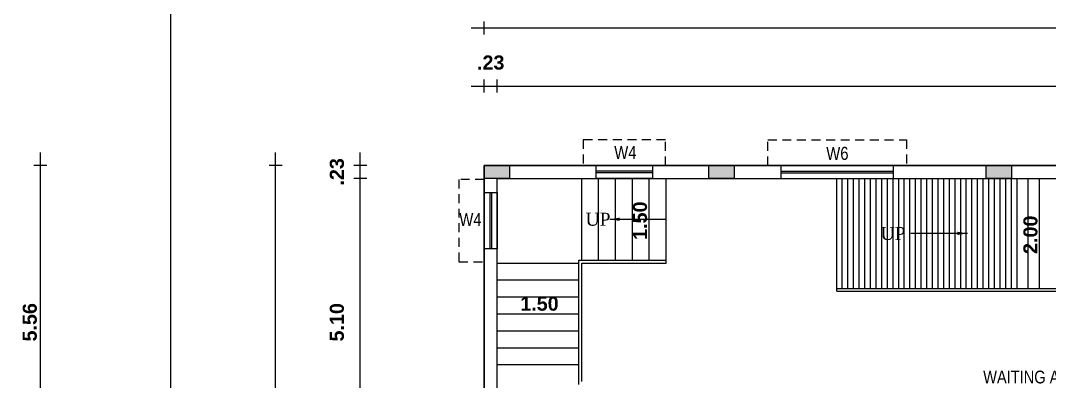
# Model space of a CAD drawing. Header units: metres. Extents: x 1336 to 1656, y -163 to -53.
# Drawn here: x 1458.94 to 1477.2, y -114.22 to -107.83 of the extents above; entities that cross this region are included whole.
import ezdxf

# ---------------------------------------------------------------- set-up
doc = ezdxf.new("R2010")
doc.units = ezdxf.units.M
doc.header["$PDMODE"] = 3
doc.header["$PDSIZE"] = -15
doc.linetypes.add('HIDDEN', pattern=[9.525, 6.35, -3.175])
for name, color, linetype in [('.', 7, 'Continuous'), ('BLK_1_FLR_1_BLT_UP_AREA', 12, 'Continuous'), ('BLK_1_FLR_1_ROOF_AREA', 54, 'Continuous')]:
    doc.layers.add(name, color=color, linetype=linetype)
doc.styles.add('Ar Bold', font='arialbd.ttf')
doc.styles.get("Standard").update_dxf_attribs({"font": 'times.ttf'})
doc.styles.add('style5', font='swissc.ttf')
doc.dimstyles.new('Copy(5) of Standard', dxfattribs={"dimtxt": 0.23, "dimasz": 0.18, "dimexe": 0.18, "dimexo": 0.0625, "dimgap": 0.09, "dimtad": 0, "dimtih": 1, "dimtoh": 1, "dimzin": 0, "dimdsep": 46, "dimtxsty": 'Standard', "dimcen": 0.09, "dimadec": 0, "dimazin": 0, "dimtfac": 1, "dimtofl": 0, "dimtmove": 0, "dimatfit": 3, "dimfxl": 0, "dimtolj": 1, "dimtzin": 0, "dimarcsym": 0})
doc.dimstyles.new('~dimensions', dxfattribs={"dimtxt": 0.25, "dimasz": 0.17, "dimexe": 0.05, "dimexo": 0.0625, "dimgap": 0.06, "dimtad": 1, "dimzin": 4, "dimdsep": 46, "dimtxsty": 'Ar Bold', "dimcen": 0.09, "dimse1": 1, "dimse2": 1, "dimsd1": 1, "dimsd2": 1, "dimclrt": 71, "dimadec": 0, "dimazin": 0, "dimtfac": 1, "dimtix": 1, "dimtofl": 0, "dimtmove": 2, "dimatfit": 3, "dimfxl": 0, "dimtolj": 1, "dimtzin": 0, "dimarcsym": 0})

# ---------------------------------------------------------------- blocks, each defined once
blk = doc.blocks.new('*D1117')
at = {"layer": 'Defpoints', "color": 0}
for p in [(1467.402, -108.762), (1467.172, -108.875), (1467.402, -108.875)]:
    blk.add_point(p, dxfattribs=at)
at = {"color": 71, "insert": (1467.287, -108.574), "char_height": 0.25, "attachment_point": 5, "style": 'Ar Bold'}
blk.add_mtext('\\A1;.23', dxfattribs=at)
blk = doc.blocks.new('*D1118')
at = {"layer": 'Defpoints', "color": 0}
for p in [(1494.292, -108.762), (1467.402, -108.875), (1494.292, -108.875)]:
    blk.add_point(p, dxfattribs=at)
at = {"color": 71, "insert": (1480.847, -108.574), "char_height": 0.25, "attachment_point": 5, "style": 'Ar Bold'}
blk.add_mtext('\\A1;26.89', dxfattribs=at)
blk = doc.blocks.new('*D1123')
at = {"layer": 'Defpoints', "color": 0}
for p in [(1470.125, -110.624), (1470.402, -110.624), (1470.402, -112.124)]:
    blk.add_point(p, dxfattribs=at)
at = {"color": 71, "insert": (1469.937, -111.374), "char_height": 0.25, "attachment_point": 5, "rotation": 90, "style": 'Ar Bold'}
blk.add_mtext('\\A1;1.50', dxfattribs=at)
blk = doc.blocks.new('*D1124')
at = {"layer": 'Defpoints', "color": 0}
for p in [(1467.402, -112.424), (1468.902, -112.424), (1468.902, -113.033)]:
    blk.add_point(p, dxfattribs=at)
at = {"color": 71, "insert": (1468.152, -112.845), "char_height": 0.25, "attachment_point": 5, "style": 'Ar Bold'}
blk.add_mtext('\\A1;1.50', dxfattribs=at)
blk = doc.blocks.new('*D1126')
at = {"layer": 'Defpoints', "color": 0}
for p in [(1476.627, -110.624), (1476.627, -112.624), (1477.053, -112.624)]:
    blk.add_point(p, dxfattribs=at)
at = {"color": 71, "insert": (1476.866, -111.624), "char_height": 0.25, "attachment_point": 5, "rotation": 90, "style": 'Ar Bold'}
blk.add_mtext('\\A1;2.00', dxfattribs=at)
blk = doc.blocks.new('*D1169')
at = {"layer": 'Defpoints', "color": 0}
for p in [(1464.746, -110.624), (1464.856, -110.624), (1464.856, -115.724)]:
    blk.add_point(p, dxfattribs=at)
at = {"color": 71, "insert": (1464.558, -113.174), "char_height": 0.25, "attachment_point": 5, "rotation": 90, "style": 'Ar Bold'}
blk.add_mtext('\\A1;5.10', dxfattribs=at)
blk = doc.blocks.new('*D1170')
at = {"layer": 'Defpoints', "color": 0}
for p in [(1464.746, -110.394), (1464.856, -110.394), (1464.856, -110.624)]:
    blk.add_point(p, dxfattribs=at)
at = {"color": 71, "insert": (1464.558, -110.509), "char_height": 0.25, "attachment_point": 5, "rotation": 90, "style": 'Ar Bold'}
blk.add_mtext('\\A1;.23', dxfattribs=at)
blk = doc.blocks.new('*D1172')
at = {"layer": 'Defpoints', "color": 0}
for p in [(1463.143, -110.394), (1463.354, -110.394), (1463.354, -120.534)]:
    blk.add_point(p, dxfattribs=at)
at = {"color": 71, "insert": (1462.956, -115.464), "char_height": 0.25, "attachment_point": 5, "rotation": 90, "style": 'Ar Bold'}
blk.add_mtext('\\A1;10.14', dxfattribs=at)
blk = doc.blocks.new('*D690')
at = {"layer": 'Defpoints', "color": 0}
for p in [(1459.18, -110.394), (1459.295, -110.394), (1459.18, -115.954)]:
    blk.add_point(p, dxfattribs=at)
at = {"color": 71, "insert": (1459.108, -113.174), "char_height": 0.25, "attachment_point": 5, "rotation": 90, "style": 'Ar Bold'}
blk.add_mtext('\\A1;5.56', dxfattribs=at)

msp = doc.modelspace()

# ---------------------------------------------------------------- hatches: boundary and pattern name
at = {"layer": '.'}
h = msp.add_hatch(color=256, dxfattribs=at)
h.dxf.hatch_style = 1
h.paths.add_polyline_path([(1467.6216, -110.6238), (1467.6216, -110.3938), (1467.1716, -110.3938), (1467.1716, -110.6238)])
h = msp.add_hatch(color=256, dxfattribs=at)
h.dxf.hatch_style = 1
h.paths.add_polyline_path([(1471.1566, -110.3938), (1471.1566, -110.6238), (1471.6066, -110.6238), (1471.6066, -110.3938)])
h = msp.add_hatch(color=256, dxfattribs=at)
h.dxf.hatch_style = 1
h.paths.add_polyline_path([(1476.0766, -110.3938), (1476.0766, -110.6238), (1476.5266, -110.6238), (1476.5266, -110.3938)])

# ---------------------------------------------------------------- linework, layer by layer
at = {"color": 4}
for p, q in [((1461.6034, -53.0012), (1461.6034, -163.0012)), ((1467.1716, -108.0748), (1467.1716, -107.8448)), ((1466.9416, -107.9598), (1494.7516, -107.9598)), ((1466.9416, -108.9897), (1494.7516, -108.9897)), ((1467.1716, -109.1047), (1467.1716, -108.8747)), ((1467.4016, -109.1047), (1467.4016, -108.8747)), ((1459.2954, -156.4338), (1459.2954, -110.1638)), ((1463.4685, -156.4338), (1463.4685, -110.1638)), ((1464.9708, -156.4338), (1464.9708, -110.1638)), ((1459.4104, -110.3938), (1459.1804, -110.3938)), ((1463.5835, -110.3938), (1463.3535, -110.3938)), ((1465.0858, -110.3938), (1464.8558, -110.3938)), ((1465.0858, -110.6238), (1464.8558, -110.6238)), ((1470.1585, -110.4938), (1469.1585, -110.4938)), ((1470.1585, -110.5238), (1469.1585, -110.5238)), ((1472.4335, -110.4938), (1474.4335, -110.4938)), ((1472.4335, -110.5238), (1474.4335, -110.5238)), ((1467.2716, -110.8738), (1467.2716, -111.8738)), ((1467.3016, -110.8738), (1467.3016, -111.8738))]:
    msp.add_line(p, q, dxfattribs=at)
at = {"color": 1}
for p, q in [((1467.1716, -115.9538), (1467.1716, -110.3938)), ((1467.1716, -110.3938), (1494.5216, -110.3938)), ((1467.4016, -115.7238), (1467.4016, -110.6238)), ((1467.4016, -110.6238), (1494.2916, -110.6238))]:
    msp.add_line(p, q, dxfattribs=at)
at = {"linetype": 'HIDDEN'}
for p, q in [((1468.9016, -112.0738), (1468.9016, -110.6238)), ((1467.4016, -112.1238), (1468.8516, -112.1238)), ((1467.4016, -112.4238), (1468.8516, -112.4238)), ((1467.4016, -112.7238), (1468.8516, -112.7238)), ((1467.4016, -113.0238), (1468.8516, -113.0238)), ((1467.4016, -113.3238), (1468.8516, -113.3238)), ((1467.4016, -113.6238), (1468.8516, -113.6238)), ((1467.4016, -113.9238), (1468.8516, -113.9238))]:
    msp.add_line(p, q, dxfattribs=at)
for p, q in [((1469.2016, -112.0738), (1469.2016, -110.6238)), ((1469.5016, -112.0738), (1469.5016, -110.6238)), ((1469.8016, -112.0738), (1469.8016, -110.6238)), ((1470.1016, -112.0738), (1470.1016, -110.6238)), ((1470.4016, -112.1238), (1470.4016, -110.6238)), ((1473.4266, -112.6238), (1473.4266, -110.6238)), ((1468.8516, -112.0738), (1470.4016, -112.0738)), ((1468.8516, -114.2738), (1468.8516, -112.0738)), ((1468.9016, -112.1238), (1470.4016, -112.1238)), ((1468.9016, -114.2238), (1468.9016, -112.1238)), ((1473.4266, -112.5738), (1492.2516, -112.5738)), ((1473.4266, -112.6238), (1492.2016, -112.6238))]:
    msp.add_line(p, q)
at = {"color": 252}
for p, q in [((1473.5266, -112.5738), (1473.5266, -110.6238)), ((1473.6266, -112.5738), (1473.6266, -110.6238)), ((1473.7266, -112.5738), (1473.7266, -110.6238)), ((1473.8266, -112.5738), (1473.8266, -110.6238)), ((1473.9266, -112.5738), (1473.9266, -110.6238)), ((1474.0266, -112.5738), (1474.0266, -110.6238)), ((1474.1266, -112.5738), (1474.1266, -110.6238)), ((1474.2266, -112.5738), (1474.2266, -110.6238)), ((1474.3266, -112.5738), (1474.3266, -110.6238)), ((1474.4266, -112.5738), (1474.4266, -110.6238)), ((1474.5266, -112.5738), (1474.5266, -110.6238)), ((1474.6266, -112.5738), (1474.6266, -110.6238)), ((1474.7266, -112.5738), (1474.7266, -110.6238)), ((1474.8266, -112.5738), (1474.8266, -110.6238)), ((1474.9266, -112.5738), (1474.9266, -110.6238)), ((1475.0266, -112.5738), (1475.0266, -110.6238)), ((1475.1266, -112.5738), (1475.1266, -110.6238)), ((1475.2266, -112.5738), (1475.2266, -110.6238)), ((1475.3266, -112.5738), (1475.3266, -110.6238)), ((1475.3266, -112.5738), (1475.3266, -110.6238)), ((1475.4266, -112.5738), (1475.4266, -110.6238)), ((1475.5266, -112.5738), (1475.5266, -110.6238)), ((1475.6266, -112.5738), (1475.6266, -110.6238)), ((1475.7266, -112.5738), (1475.7266, -110.6238)), ((1475.8266, -112.5738), (1475.8266, -110.6238)), ((1475.9266, -112.5738), (1475.9266, -110.6238)), ((1476.0266, -112.5738), (1476.0266, -110.6238)), ((1476.1266, -112.5738), (1476.1266, -110.6238)), ((1476.2266, -112.5738), (1476.2266, -110.6238)), ((1476.3266, -112.5738), (1476.3266, -110.6238)), ((1476.4266, -112.5738), (1476.4266, -110.6238)), ((1476.5266, -112.5738), (1476.5266, -110.6238)), ((1476.6266, -112.5738), (1476.6266, -110.6238)), ((1476.8266, -112.5738), (1476.8266, -110.6238)), ((1477.0266, -112.5738), (1477.0266, -110.6238))]:
    msp.add_line(p, q, dxfattribs=at)
at = {"color": 4, "linetype": 'HIDDEN', "ltscale": 0.025}
for points in [[(1470.3885, -110.3938), (1470.3885, -109.9438), (1468.9385, -109.9438), (1468.9285, -109.9438), (1468.9285, -110.3938)], [(1472.2035, -110.3938), (1472.2035, -109.9438), (1474.6635, -109.9438), (1474.6635, -109.9438), (1474.6635, -110.3938)], [(1467.1716, -110.6438), (1466.7216, -110.6438), (1466.7216, -112.0938), (1466.7216, -112.1038), (1467.1716, -112.1038)]]:
    msp.add_lwpolyline(points, dxfattribs=at)
at = {"color": 1}
for points in [[(1467.1716, -110.3938), (1467.6216, -110.3938), (1467.6216, -110.6238), (1467.1716, -110.6238), (1467.1716, -110.3938)], [(1471.1566, -110.3938), (1471.6066, -110.3938), (1471.6066, -110.6238), (1471.1566, -110.6238), (1471.1566, -110.3938)], [(1476.0766, -110.3938), (1476.5266, -110.3938), (1476.5266, -110.6238), (1476.0766, -110.6238), (1476.0766, -110.3938)]]:
    msp.add_lwpolyline(points, dxfattribs=at)
at = {"color": 4}
for points in [[(1470.1585, -110.6238), (1469.1585, -110.6238), (1469.1585, -110.3938), (1470.1585, -110.3938)], [(1472.4335, -110.6238), (1474.4335, -110.6238), (1474.4335, -110.3938), (1472.4335, -110.3938)], [(1467.4016, -110.8738), (1467.4016, -111.8738), (1467.1716, -111.8738), (1467.1716, -110.8738)]]:
    msp.add_lwpolyline(points, close=True, dxfattribs=at)
at = {"layer": 'BLK_1_FLR_1_BLT_UP_AREA', "color": 12}
msp.add_lwpolyline([(1494.5216, -110.3938), (1467.1716, -110.3938), (1467.1716, -120.5338), (1471.0766, -120.5338), (1471.0766, -121.7038), (1471.3766, -121.7038), (1471.3766, -123.6188), (1471.0766, -123.6188), (1471.0766, -125.0188), (1471.3766, -125.0188), (1471.3766, -126.9388), (1471.0766, -126.9388), (1471.0766, -128.3388)], dxfattribs=at)
at = {"layer": 'BLK_1_FLR_1_ROOF_AREA', "color": 54}
msp.add_lwpolyline([(1494.5216, -110.3938), (1467.1716, -110.3938), (1467.1716, -120.5338), (1471.0766, -120.5338), (1471.0766, -121.7038), (1471.3766, -121.7038), (1471.3766, -123.6188), (1471.0766, -123.6188), (1471.0766, -125.0188), (1471.3766, -125.0188), (1471.3766, -126.9388), (1471.0766, -126.9388), (1471.0766, -128.3388)], dxfattribs=at)

# ---------------------------------------------------------------- texts
at = {"style": 'style5'}
for s, p in [('W4', (1469.4789, -110.2807)), ('W6', (1473.2413, -110.2967)), ('W4', (1466.7296, -111.4689))]:
    msp.add_text(s, height=0.23, dxfattribs=at).set_placement(p)
for p in [(1468.9688, -111.4629), (1474.2045, -111.7154)]:
    msp.add_text('UP', height=0.23).set_placement(p)
at = {"color": 7, "style": 'style5'}
msp.add_text('WAITING AREA', height=0.226059, dxfattribs=at).set_placement((1476.0263, -114.2565))

# ---------------------------------------------------------------- dimensions: what is measured, and where the dimension line sits
for base, p1, p2, picture, middle in [((1467.4016, -108.762), (1467.1716, -108.8747), (1467.4016, -108.8747), '*D1117', (1467.2866, -108.5743)), ((1494.2916, -108.762), (1467.4016, -108.8747), (1494.2916, -108.8747), '*D1118', (1480.8466, -108.5743)), ((1468.9016, -113.0331), (1467.4016, -112.4238), (1468.9016, -112.4238), '*D1124', (1468.1516, -112.8455))]:
    dim = msp.add_linear_dim(base=base, p1=p1, p2=p2, dimstyle='~dimensions')
    dim.commit()
    dim.dimension.update_dxf_attribs({"geometry": picture, "text_midpoint": middle})
for base, p1, p2, picture, middle in [((1464.7457, -110.3938), (1464.8558, -110.6238), (1464.8558, -110.3938), '*D1170', (1464.558, -110.5088)), ((1459.2954, -110.3938), (1459.1804, -115.9538), (1459.1804, -110.3938), '*D690', (1459.1077, -113.1738)), ((1463.1432, -110.3938), (1463.3535, -120.5338), (1463.3535, -110.3938), '*D1172', (1462.9555, -115.4638)), ((1464.7457, -110.6238), (1464.8558, -115.7238), (1464.8558, -110.6238), '*D1169', (1464.558, -113.1738)), ((1470.1247, -110.6238), (1470.4016, -112.1238), (1470.4016, -110.6238), '*D1123', (1469.9371, -111.3738)), ((1477.0533, -112.6238), (1476.6266, -110.6238), (1476.6266, -112.6238), '*D1126', (1476.8657, -111.6238))]:
    dim = msp.add_linear_dim(base=base, p1=p1, p2=p2, angle=90, dimstyle='~dimensions')
    dim.commit()
    dim.dimension.update_dxf_attribs({"geometry": picture, "text_midpoint": middle})

# ---------------------------------------------------------------- leaders
for points in [[(1469.398, -111.3488), (1470.4016, -111.3488)], [(1475.7453, -111.5988), (1474.7416, -111.5988)]]:
    msp.add_leader(points, dimstyle='Copy(5) of Standard', override={"dimgap": 0.09, "dimtad": 0, "dimse1": 1, "dimse2": 1, "dimfxl": 5, "dimarcsym": 2})

doc.saveas('drawing.dxf')
